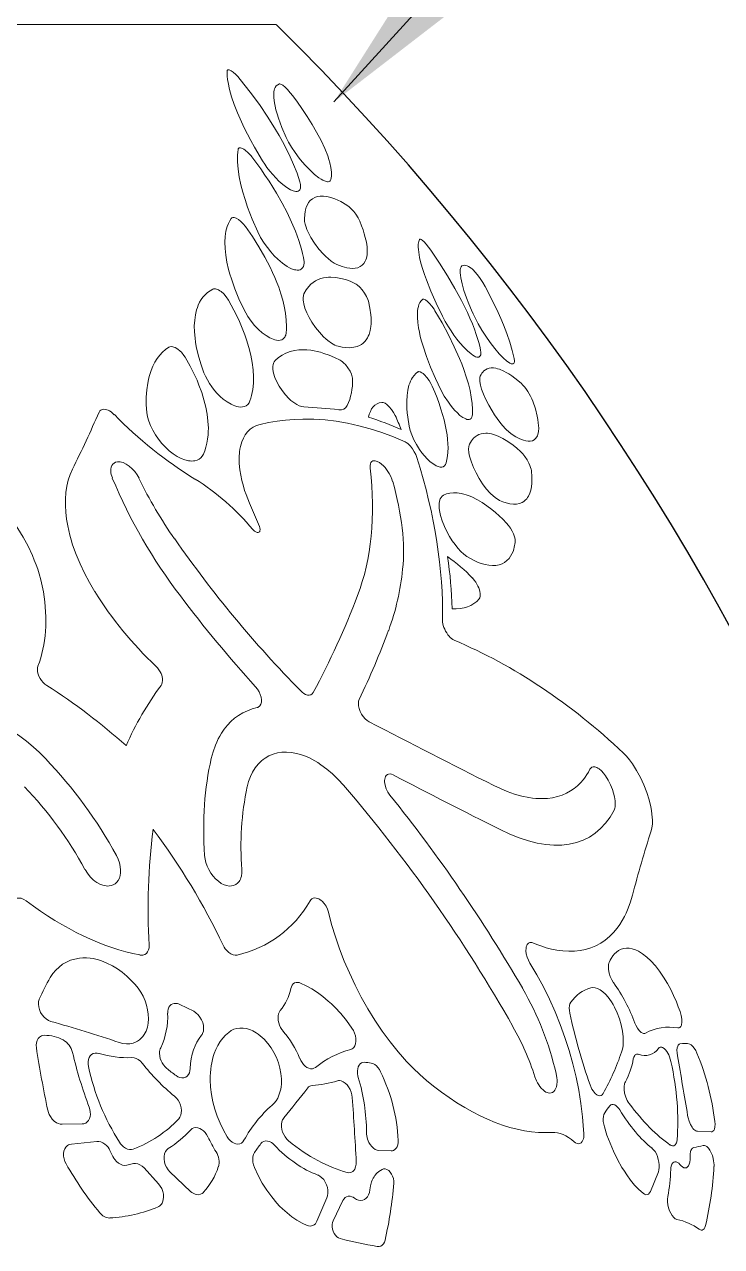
# Model space of a CAD drawing. Extents: x 0 to 297, y 0 to 420.
# Drawn here: x 129.32 to 138.91, y 287.11 to 303.92 of the extents above; entities that cross this region are included whole.
import ezdxf

# ---------------------------------------------------------------- set-up
doc = ezdxf.new("R2010")
doc.units = 0

msp = doc.modelspace()

# ---------------------------------------------------------------- linework, layer by layer
at = {"color": 7, "lineweight": 13}
msp.add_line((129.829, 303.923), (84.531, 303.923), dxfattribs=at)
at = {"color": 7, "lineweight": 13, "ltscale": 0.073834}
msp.add_line((132.782, 303.923), (129.829, 303.923), dxfattribs=at)
at = {"color": 7, "lineweight": 13, "ltscale": 0.008673}
msp.add_line((132.554, 297.016), (132.418, 297.335), dxfattribs=at)
at = {"color": 7, "lineweight": 13, "ltscale": 0.005347}
msp.add_line((131.459, 290.438), (131.65, 290.343), dxfattribs=at)
at = {"color": 7, "lineweight": 13, "ltscale": 0.006846}
msp.add_line((130.116, 288.794), (129.842, 288.789), dxfattribs=at)
at = {"color": 7, "lineweight": 13, "ltscale": 0.004742}
msp.add_line((138.766, 288.684), (138.576, 288.692), dxfattribs=at)
at = {"color": 7, "lineweight": 13, "ltscale": 0.008857}
msp.add_line((129.968, 288.516), (130.32, 288.552), dxfattribs=at)
at = {"color": 7, "lineweight": 13, "ltscale": 0.002272}
msp.add_line((130.499, 288.429), (130.539, 288.347), dxfattribs=at)
at = {"color": 7, "lineweight": 13, "ltscale": 0.004229}
msp.add_line((134.367, 288.423), (134.198, 288.427), dxfattribs=at)
at = {"color": 7, "lineweight": 13, "ltscale": 0.002375}
msp.add_line((130.729, 288.226), (130.822, 288.247), dxfattribs=at)
at = {"color": 7, "lineweight": 13, "ltscale": 0.007396}
msp.add_line((130.968, 288.188), (131.167, 287.969), dxfattribs=at)
at = {"color": 7, "lineweight": 13, "ltscale": 0.009776}
msp.add_line((131.607, 287.866), (131.324, 288.136), dxfattribs=at)
at = {"color": 7, "lineweight": 13, "ltscale": 0.001285}
msp.add_line((134.198, 288.138), (134.241, 288.166), dxfattribs=at)
at = {"color": 7, "lineweight": 13, "ltscale": 0.007247}
msp.add_line((138.04, 288.134), (137.931, 287.865), dxfattribs=at)
at = {"color": 7, "lineweight": 13, "ltscale": 0.008682}
msp.add_line((133.481, 287.775), (133.344, 287.456), dxfattribs=at)
at = {"color": 7, "lineweight": 13, "ltscale": 0.007704}
msp.add_line((133.566, 287.461), (133.701, 287.738), dxfattribs=at)
at = {"color": 7, "lineweight": 13}
for points in [[(133.579, 302.856), (152.861, 324.018), (224.613, 324.018)], [(132.598, 302.044), (132.488, 302.232), (132.437, 302.324), (132.39, 302.415), (132.346, 302.501), (132.307, 302.584), (132.254, 302.706), (132.208, 302.821), (132.172, 302.928), (132.143, 303.027), (132.123, 303.122), (132.116, 303.167), (132.112, 303.209), (132.11, 303.246), (132.111, 303.281)], [(132.111, 303.281), (132.112, 303.287), (132.114, 303.292), (132.118, 303.296), (132.124, 303.298), (132.14, 303.296), (132.165, 303.285), (132.195, 303.264), (132.229, 303.235), (132.256, 303.208), (132.291, 303.167)], [(132.291, 303.167), (132.427, 302.993), (132.554, 302.82), (132.671, 302.648), (132.777, 302.479), (132.826, 302.395), (132.872, 302.313), (132.928, 302.205), (132.979, 302.099), (133.024, 301.996), (133.071, 301.875), (133.108, 301.759)], [(132.922, 302.369), (132.863, 302.506), (132.817, 302.632), (132.797, 302.693), (132.781, 302.75), (132.769, 302.799), (132.76, 302.846), (132.751, 302.911), (132.75, 302.969), (132.752, 302.994), (132.757, 303.017), (132.763, 303.038), (132.771, 303.056), (132.786, 303.078), (132.806, 303.094), (132.83, 303.105)], [(132.83, 303.105), (132.836, 303.105), (132.843, 303.103), (132.858, 303.096), (132.875, 303.085), (132.906, 303.059), (132.94, 303.026), (132.979, 302.983), (133.013, 302.939)], [(133.013, 302.939), (133.077, 302.853), (133.137, 302.767), (133.211, 302.655), (133.28, 302.545), (133.341, 302.439), (133.402, 302.325), (133.453, 302.216), (133.493, 302.114), (133.509, 302.066), (133.523, 302.02), (133.538, 301.953), (133.545, 301.891), (133.546, 301.861), (133.545, 301.834), (133.541, 301.81), (133.536, 301.788)], [(133.536, 301.788), (133.533, 301.778), (133.527, 301.77), (133.52, 301.764), (133.512, 301.76), (133.501, 301.758), (133.489, 301.758), (133.461, 301.764), (133.427, 301.779), (133.401, 301.794), (133.373, 301.812), (133.313, 301.859), (133.25, 301.917), (133.187, 301.983), (133.143, 302.033), (133.101, 302.084), (133.045, 302.16), (132.996, 302.233), (132.955, 302.303), (132.922, 302.369)], [(132.531, 301.069), (132.456, 301.242), (132.422, 301.326), (132.392, 301.408), (132.356, 301.515), (132.325, 301.617), (132.299, 301.716), (132.276, 301.828), (132.26, 301.933), (132.252, 302.031), (132.251, 302.078), (132.252, 302.123), (132.255, 302.164), (132.26, 302.202)], [(132.26, 302.202), (132.262, 302.21), (132.265, 302.216), (132.27, 302.221), (132.277, 302.224), (132.285, 302.225), (132.295, 302.225), (132.307, 302.222), (132.321, 302.216), (132.34, 302.205), (132.36, 302.191), (132.401, 302.155), (132.44, 302.113), (132.449, 302.101)], [(132.449, 302.101), (132.572, 301.934), (132.63, 301.85), (132.686, 301.766), (132.739, 301.682), (132.79, 301.599), (132.866, 301.465), (132.935, 301.333), (132.996, 301.203), (133.05, 301.076), (133.096, 300.952), (133.133, 300.83), (133.148, 300.771), (133.161, 300.714)], [(133.108, 301.759), (133.117, 301.719), (133.119, 301.685), (133.117, 301.67), (133.114, 301.657), (133.108, 301.646), (133.101, 301.637), (133.088, 301.629), (133.072, 301.625), (133.053, 301.624), (133.037, 301.627), (133.019, 301.632), (132.98, 301.649), (132.93, 301.679), (132.877, 301.719), (132.822, 301.767), (132.779, 301.81), (132.737, 301.856), (132.696, 301.905), (132.658, 301.955), (132.627, 302), (132.598, 302.044)], [(133.172, 301.244), (133.177, 301.312), (133.182, 301.344), (133.188, 301.373), (133.199, 301.409), (133.213, 301.442), (133.23, 301.471), (133.254, 301.501), (133.282, 301.525), (133.314, 301.543), (133.35, 301.556), (133.39, 301.562), (133.435, 301.562), (133.483, 301.555), (133.536, 301.542), (133.592, 301.522), (133.631, 301.505), (133.672, 301.485), (133.758, 301.436)], [(133.758, 301.436), (133.786, 301.415), (133.817, 301.386), (133.85, 301.35), (133.88, 301.31), (133.912, 301.26), (133.935, 301.214)], [(132.339, 300.003), (132.273, 300.145), (132.216, 300.285), (132.169, 300.421), (132.148, 300.487), (132.131, 300.552), (132.108, 300.653), (132.092, 300.749), (132.082, 300.84), (132.079, 300.926), (132.084, 301.006), (132.094, 301.078), (132.102, 301.111), (132.112, 301.143), (132.127, 301.183), (132.145, 301.219), (132.165, 301.252)], [(132.165, 301.252), (132.176, 301.261), (132.19, 301.266), (132.208, 301.265), (132.236, 301.255), (132.267, 301.237), (132.298, 301.212), (132.332, 301.179), (132.362, 301.141)], [(133.619, 300.62), (133.581, 300.639), (133.54, 300.667), (133.498, 300.701), (133.466, 300.73), (133.434, 300.762), (133.372, 300.832), (133.313, 300.911), (133.261, 300.992), (133.223, 301.064), (133.207, 301.099), (133.195, 301.132), (133.182, 301.174), (133.174, 301.211), (133.172, 301.244)], [(133.935, 301.214), (133.959, 301.153), (133.979, 301.095), (133.996, 301.042), (134.01, 300.992), (134.025, 300.925), (134.034, 300.862), (134.037, 300.804), (134.034, 300.752), (134.025, 300.705), (134.018, 300.684), (134.01, 300.664), (133.991, 300.634), (133.968, 300.609), (133.94, 300.59), (133.908, 300.576), (133.87, 300.568), (133.836, 300.566), (133.799, 300.568), (133.758, 300.574), (133.726, 300.582), (133.693, 300.592), (133.619, 300.62)], [(132.362, 301.141), (132.459, 301.003), (132.548, 300.863), (132.629, 300.722), (132.702, 300.582), (132.736, 300.511), (132.767, 300.44), (132.794, 300.373), (132.819, 300.307), (132.849, 300.218), (132.875, 300.13), (132.895, 300.045), (132.913, 299.948), (132.923, 299.854), (132.926, 299.765), (132.925, 299.723), (132.921, 299.681)], [(133.161, 300.714), (133.166, 300.686), (133.168, 300.66), (133.168, 300.638), (133.165, 300.617), (133.158, 300.593), (133.146, 300.572), (133.13, 300.557), (133.114, 300.548), (133.095, 300.543), (133.074, 300.542), (133.056, 300.544), (133.038, 300.547), (132.997, 300.561), (132.967, 300.575), (132.936, 300.592), (132.905, 300.613), (132.873, 300.636), (132.808, 300.691), (132.758, 300.741), (132.709, 300.795), (132.663, 300.853), (132.62, 300.912), (132.571, 300.992), (132.531, 301.069)], [(135.07, 299.909), (134.985, 300.086), (134.911, 300.254), (134.85, 300.41), (134.823, 300.483), (134.801, 300.552), (134.775, 300.638), (134.756, 300.717), (134.744, 300.788), (134.74, 300.825), (134.738, 300.86), (134.739, 300.901), (134.745, 300.936), (134.755, 300.964)], [(134.755, 300.964), (134.76, 300.968), (134.767, 300.968), (134.778, 300.963), (134.791, 300.954), (134.818, 300.931), (134.847, 300.899), (134.88, 300.859), (134.911, 300.818)], [(134.911, 300.818), (135.03, 300.64), (135.14, 300.464), (135.242, 300.291), (135.333, 300.122), (135.413, 299.96), (135.449, 299.88), (135.482, 299.803), (135.511, 299.729), (135.536, 299.657), (135.57, 299.548), (135.583, 299.496), (135.594, 299.446)], [(135.468, 299.992), (135.433, 300.08), (135.401, 300.163), (135.367, 300.264), (135.34, 300.355), (135.322, 300.434), (135.317, 300.471), (135.314, 300.504), (135.314, 300.529), (135.316, 300.551), (135.32, 300.571), (135.328, 300.587), (135.339, 300.6), (135.354, 300.607), (135.371, 300.609), (135.393, 300.606), (135.409, 300.601), (135.427, 300.593), (135.467, 300.57)], [(135.467, 300.57), (135.481, 300.559), (135.498, 300.541), (135.518, 300.519), (135.553, 300.476), (135.588, 300.429), (135.628, 300.371), (135.658, 300.319)], [(133.167, 300.215), (133.197, 300.269), (133.214, 300.293), (133.232, 300.316), (133.261, 300.347), (133.292, 300.373), (133.327, 300.396), (133.364, 300.415), (133.399, 300.428), (133.436, 300.437), (133.475, 300.443), (133.506, 300.446), (133.538, 300.446), (133.604, 300.441), (133.673, 300.428), (133.736, 300.411), (133.801, 300.388), (133.868, 300.359)], [(133.868, 300.359), (133.884, 300.35), (133.9, 300.339), (133.934, 300.309), (133.969, 300.269), (134.001, 300.225), (134.027, 300.181), (134.045, 300.139), (134.052, 300.115)], [(131.791, 299.131), (131.748, 299.255), (131.713, 299.376), (131.686, 299.493), (131.676, 299.551), (131.669, 299.607), (131.661, 299.693), (131.659, 299.776), (131.664, 299.854), (131.674, 299.928), (131.69, 299.996), (131.701, 300.029), (131.713, 300.06), (131.732, 300.1), (131.753, 300.136), (131.777, 300.169), (131.807, 300.203), (131.84, 300.233), (131.876, 300.258), (131.915, 300.28)], [(131.915, 300.28), (131.924, 300.283), (131.934, 300.284), (131.948, 300.284), (131.962, 300.281), (131.991, 300.269), (132.009, 300.259), (132.028, 300.246), (132.064, 300.214), (132.099, 300.174), (132.128, 300.13)], [(133.637, 299.494), (133.616, 299.501), (133.593, 299.51), (133.546, 299.537), (133.497, 299.572), (133.466, 299.597), (133.436, 299.625), (133.378, 299.687), (133.323, 299.754), (133.274, 299.826), (133.236, 299.891), (133.205, 299.955), (133.18, 300.017), (133.164, 300.077), (133.158, 300.105), (133.155, 300.131), (133.155, 300.163), (133.159, 300.191), (133.167, 300.215)], [(135.658, 300.319), (135.752, 300.137), (135.836, 299.961), (135.874, 299.875), (135.909, 299.791), (135.956, 299.668), (135.997, 299.549), (136.03, 299.435), (136.056, 299.327)], [(132.128, 300.13), (132.203, 299.993), (132.269, 299.856), (132.327, 299.719), (132.353, 299.651), (132.376, 299.584), (132.409, 299.477), (132.435, 299.373), (132.454, 299.271), (132.467, 299.172), (132.473, 299.076), (132.471, 298.985), (132.463, 298.899), (132.456, 298.857), (132.447, 298.817), (132.437, 298.779), (132.424, 298.742)], [(134.052, 300.115), (134.073, 300.02), (134.086, 299.929), (134.089, 299.885), (134.09, 299.842), (134.089, 299.804), (134.086, 299.767), (134.076, 299.71), (134.061, 299.658), (134.051, 299.634), (134.04, 299.612), (134.022, 299.585), (134.002, 299.56), (133.98, 299.539), (133.956, 299.52), (133.929, 299.505), (133.899, 299.493), (133.876, 299.486), (133.851, 299.48), (133.798, 299.475), (133.74, 299.476), (133.69, 299.483), (133.637, 299.494)], [(135.05, 298.893), (134.974, 299.051), (134.908, 299.205), (134.851, 299.353), (134.804, 299.494), (134.784, 299.563), (134.766, 299.63), (134.753, 299.69), (134.742, 299.747), (134.732, 299.821), (134.726, 299.889), (134.727, 299.951), (134.729, 299.984), (134.734, 300.015), (134.74, 300.042), (134.748, 300.067), (134.762, 300.096), (134.779, 300.121), (134.799, 300.141)], [(134.799, 300.141), (134.806, 300.144), (134.814, 300.144), (134.825, 300.14), (134.837, 300.134), (134.865, 300.112), (134.895, 300.082), (134.926, 300.044), (134.956, 300.003), (134.968, 299.983)], [(132.921, 299.681), (132.915, 299.649), (132.909, 299.634), (132.902, 299.621), (132.891, 299.606), (132.877, 299.594), (132.861, 299.585), (132.839, 299.578), (132.815, 299.576), (132.788, 299.578), (132.767, 299.583), (132.745, 299.59), (132.698, 299.61), (132.646, 299.641), (132.593, 299.68), (132.541, 299.727), (132.488, 299.782), (132.439, 299.842), (132.395, 299.905), (132.365, 299.954), (132.339, 300.003)], [(134.968, 299.983), (135.066, 299.816), (135.154, 299.651), (135.234, 299.488), (135.305, 299.328), (135.336, 299.251), (135.365, 299.174), (135.398, 299.075), (135.427, 298.979), (135.45, 298.886), (135.467, 298.795), (135.479, 298.708), (135.484, 298.627), (135.482, 298.552)], [(135.594, 299.446), (135.599, 299.408), (135.599, 299.392), (135.597, 299.378), (135.591, 299.363), (135.582, 299.352), (135.57, 299.346), (135.557, 299.344), (135.542, 299.346), (135.527, 299.351), (135.51, 299.359), (135.488, 299.372), (135.464, 299.389), (135.415, 299.431), (135.363, 299.482), (135.311, 299.542), (135.269, 299.594), (135.229, 299.648), (135.19, 299.705), (135.153, 299.762), (135.109, 299.837), (135.07, 299.909)], [(136.056, 299.327), (136.06, 299.294), (136.06, 299.28), (136.057, 299.269), (136.051, 299.258), (136.042, 299.252), (136.029, 299.251), (136.014, 299.254), (135.998, 299.262), (135.977, 299.274), (135.955, 299.291), (135.906, 299.335), (135.852, 299.392), (135.79, 299.465), (135.727, 299.548), (135.668, 299.632), (135.613, 299.718), (135.562, 299.804), (135.519, 299.884), (135.491, 299.94), (135.468, 299.992)], [(131.007, 298.582), (130.999, 298.69), (130.998, 298.795), (131.005, 298.895), (131.018, 298.989), (131.027, 299.035), (131.038, 299.079), (131.051, 299.121), (131.065, 299.162), (131.09, 299.22), (131.118, 299.275), (131.15, 299.325), (131.186, 299.372), (131.223, 299.412), (131.264, 299.448), (131.307, 299.48)], [(131.307, 299.48), (131.323, 299.487), (131.342, 299.49), (131.363, 299.487), (131.379, 299.483), (131.396, 299.476), (131.43, 299.456), (131.463, 299.429), (131.482, 299.411), (131.517, 299.369), (131.531, 299.346)], [(131.531, 299.346), (131.603, 299.219), (131.667, 299.09), (131.696, 299.026), (131.722, 298.961), (131.76, 298.859), (131.791, 298.757), (131.817, 298.657), (131.835, 298.558), (131.847, 298.462), (131.852, 298.367), (131.851, 298.32), (131.849, 298.274), (131.842, 298.215), (131.832, 298.159), (131.819, 298.104), (131.803, 298.057), (131.785, 298.012)], [(132.77, 299.299), (132.816, 299.339), (132.865, 299.372), (132.918, 299.399), (132.975, 299.421), (133.035, 299.436), (133.098, 299.444), (133.151, 299.447), (133.206, 299.445), (133.262, 299.439), (133.305, 299.432), (133.348, 299.423), (133.394, 299.411), (133.44, 299.397), (133.513, 299.371), (133.588, 299.339), (133.663, 299.302)], [(133.166, 298.661), (133.135, 298.666), (133.101, 298.677), (133.067, 298.694), (133.041, 298.71), (133.015, 298.728), (132.987, 298.75), (132.96, 298.775), (132.911, 298.826), (132.866, 298.884), (132.826, 298.944), (132.793, 299.004), (132.766, 299.065), (132.748, 299.123), (132.739, 299.174), (132.738, 299.199), (132.739, 299.221), (132.741, 299.241), (132.746, 299.26), (132.756, 299.282), (132.77, 299.299)], [(133.663, 299.302), (133.68, 299.292), (133.697, 299.28), (133.717, 299.262), (133.737, 299.242), (133.772, 299.198), (133.801, 299.15), (133.82, 299.11), (133.831, 299.072), (133.834, 299.055), (133.835, 299.039)], [(135.591, 299.083), (135.602, 299.104), (135.614, 299.123), (135.627, 299.14), (135.641, 299.155), (135.663, 299.171), (135.686, 299.184), (135.712, 299.192), (135.74, 299.197), (135.771, 299.197), (135.803, 299.192), (135.829, 299.186), (135.856, 299.178), (135.914, 299.153), (135.949, 299.134), (135.985, 299.113), (136.026, 299.086), (136.068, 299.055), (136.152, 298.987)], [(132.424, 298.742), (132.412, 298.715), (132.395, 298.693), (132.374, 298.676), (132.349, 298.665), (132.323, 298.659), (132.295, 298.657), (132.265, 298.66), (132.242, 298.665), (132.217, 298.673), (132.191, 298.683), (132.164, 298.696), (132.109, 298.728), (132.055, 298.768), (132.014, 298.805), (131.974, 298.844), (131.936, 298.888), (131.9, 298.935), (131.867, 298.983), (131.838, 299.032), (131.812, 299.082), (131.791, 299.131)], [(134.613, 298.395), (134.594, 298.518), (134.587, 298.579), (134.582, 298.637), (134.58, 298.69), (134.58, 298.74), (134.585, 298.819), (134.595, 298.892), (134.61, 298.957), (134.621, 298.988), (134.633, 299.016), (134.645, 299.041), (134.659, 299.065), (134.682, 299.094), (134.706, 299.12), (134.734, 299.141)], [(134.734, 299.141), (134.74, 299.144), (134.748, 299.145), (134.766, 299.141), (134.787, 299.13), (134.804, 299.118), (134.822, 299.102), (134.857, 299.064), (134.886, 299.025), (134.911, 298.984), (134.931, 298.944)], [(136.031, 298.28), (135.989, 298.312), (135.943, 298.355), (135.897, 298.406), (135.86, 298.452), (135.824, 298.5), (135.788, 298.552), (135.754, 298.604), (135.709, 298.682), (135.669, 298.76), (135.636, 298.834), (135.61, 298.904), (135.594, 298.96), (135.585, 299.01), (135.583, 299.034), (135.584, 299.055), (135.586, 299.07), (135.591, 299.083)], [(135.482, 298.552), (135.48, 298.535), (135.476, 298.521), (135.471, 298.51), (135.464, 298.502), (135.452, 298.492), (135.438, 298.487), (135.42, 298.487), (135.407, 298.489), (135.392, 298.494), (135.373, 298.503), (135.352, 298.515), (135.312, 298.543), (135.271, 298.581), (135.242, 298.61), (135.213, 298.643), (135.182, 298.682), (135.152, 298.723), (135.096, 298.807), (135.05, 298.893)], [(134.236, 298.722), (134.246, 298.722), (134.257, 298.72), (134.281, 298.71), (134.307, 298.693), (134.34, 298.663), (134.371, 298.626), (134.399, 298.584), (134.422, 298.541)], [(136.313, 298.739), (136.348, 298.633), (136.373, 298.534), (136.382, 298.487), (136.389, 298.443), (136.393, 298.403), (136.394, 298.366), (136.391, 298.32), (136.382, 298.28), (136.376, 298.263), (136.369, 298.247), (136.352, 298.224), (136.332, 298.206), (136.307, 298.194), (136.279, 298.188), (136.25, 298.187), (136.218, 298.192), (136.184, 298.201), (136.156, 298.212), (136.126, 298.225), (136.08, 298.249), (136.031, 298.28)], [(130.35, 298.588), (130.36, 298.604), (130.374, 298.616), (130.391, 298.624), (130.411, 298.627), (130.433, 298.626), (130.457, 298.62), (130.475, 298.613), (130.493, 298.604), (130.514, 298.591), (130.533, 298.576), (130.559, 298.553)], [(131.785, 298.012), (131.769, 297.984), (131.749, 297.961), (131.725, 297.942), (131.698, 297.928), (131.668, 297.919), (131.647, 297.916), (131.626, 297.915), (131.602, 297.916), (131.578, 297.919), (131.528, 297.931), (131.477, 297.951), (131.423, 297.979), (131.369, 298.014), (131.315, 298.056), (131.263, 298.104), (131.212, 298.158), (131.166, 298.215), (131.124, 298.276), (131.087, 298.339), (131.056, 298.403), (131.032, 298.466), (131.016, 298.525), (131.007, 298.582)], [(132.418, 297.335), (132.371, 297.453), (132.351, 297.511), (132.333, 297.569), (132.313, 297.646), (132.297, 297.722), (132.285, 297.795), (132.276, 297.881), (132.275, 297.963), (132.28, 298.04), (132.285, 298.078), (132.293, 298.115), (132.301, 298.147), (132.311, 298.178), (132.333, 298.231), (132.36, 298.277), (132.392, 298.319), (132.429, 298.354), (132.47, 298.382), (132.516, 298.405), (132.565, 298.42)], [(132.565, 298.42), (132.68, 298.445), (132.796, 298.465), (132.914, 298.479), (133.032, 298.489), (133.152, 298.493), (133.227, 298.493), (133.303, 298.491), (133.379, 298.487), (133.456, 298.48), (133.61, 298.462), (133.765, 298.436), (133.922, 298.401), (134.079, 298.358), (134.238, 298.307), (134.397, 298.247), (134.556, 298.18)], [(135.122, 297.889), (135.113, 297.866), (135.1, 297.848), (135.082, 297.837), (135.061, 297.831), (135.038, 297.832), (135.013, 297.838), (134.986, 297.849), (134.964, 297.861), (134.942, 297.875), (134.897, 297.911), (134.861, 297.946), (134.825, 297.985), (134.789, 298.029), (134.756, 298.076), (134.714, 298.142), (134.678, 298.209), (134.649, 298.275), (134.627, 298.337), (134.613, 298.395)], [(134.556, 298.18), (134.574, 298.17), (134.594, 298.156), (134.613, 298.139), (134.632, 298.119), (134.66, 298.083), (134.684, 298.044), (134.704, 298.005), (134.719, 297.966)], [(135.443, 298.147), (135.456, 298.171), (135.47, 298.193), (135.484, 298.212), (135.499, 298.229), (135.522, 298.25), (135.547, 298.267), (135.573, 298.28), (135.602, 298.29), (135.633, 298.296), (135.666, 298.298), (135.691, 298.297), (135.717, 298.293), (135.745, 298.288), (135.775, 298.28), (135.837, 298.257), (135.902, 298.224), (135.971, 298.183), (136.042, 298.133), (136.093, 298.092), (136.145, 298.048)], [(135.857, 297.374), (135.837, 297.384), (135.816, 297.398), (135.772, 297.432), (135.727, 297.474), (135.674, 297.535), (135.623, 297.603), (135.576, 297.676), (135.534, 297.751), (135.498, 297.826), (135.469, 297.9), (135.447, 297.969), (135.44, 298.002), (135.435, 298.033), (135.431, 298.077), (135.434, 298.116), (135.438, 298.132), (135.443, 298.147)], [(136.145, 298.048), (136.175, 298.016), (136.205, 297.977), (136.234, 297.932), (136.259, 297.886), (136.272, 297.855), (136.283, 297.825), (136.289, 297.803), (136.293, 297.783)], [(130.532, 297.682), (130.517, 297.729), (130.512, 297.752), (130.51, 297.775), (130.51, 297.804), (130.514, 297.83), (130.523, 297.853), (130.537, 297.873), (130.555, 297.888), (130.577, 297.899), (130.602, 297.904), (130.619, 297.905), (130.638, 297.903), (130.659, 297.899), (130.679, 297.893), (130.72, 297.873), (130.764, 297.845), (130.804, 297.81), (130.841, 297.769), (130.873, 297.725), (130.899, 297.678)], [(134.078, 297.818), (134.076, 297.837), (134.077, 297.855), (134.081, 297.876), (134.088, 297.894), (134.099, 297.907), (134.112, 297.916), (134.128, 297.92), (134.147, 297.919), (134.174, 297.911), (134.204, 297.895), (134.234, 297.872), (134.258, 297.85), (134.281, 297.825), (134.311, 297.787), (134.338, 297.746), (134.36, 297.703), (134.375, 297.668), (134.386, 297.635)], [(128.436, 297.802), (128.55, 297.72), (128.661, 297.631), (128.768, 297.537), (128.871, 297.437), (128.969, 297.331), (129.062, 297.221), (129.15, 297.106), (129.231, 296.988), (129.305, 296.867), (129.373, 296.743), (129.432, 296.616), (129.459, 296.553), (129.484, 296.489), (129.506, 296.427), (129.526, 296.365), (129.549, 296.282), (129.568, 296.199), (129.584, 296.117)], [(130.291, 296.117), (130.217, 296.243), (130.148, 296.371), (130.087, 296.501), (130.033, 296.631), (129.986, 296.762), (129.966, 296.829), (129.948, 296.895), (129.932, 296.959), (129.919, 297.022), (129.903, 297.117), (129.893, 297.211), (129.887, 297.302), (129.888, 297.392), (129.894, 297.482), (129.907, 297.568), (129.926, 297.651), (129.952, 297.729), (129.983, 297.802)], [(136.293, 297.783), (136.3, 297.693), (136.301, 297.651), (136.299, 297.611), (136.294, 297.56), (136.285, 297.514), (136.273, 297.472), (136.253, 297.431), (136.242, 297.412), (136.229, 297.395), (136.21, 297.376), (136.189, 297.359), (136.166, 297.345), (136.13, 297.331), (136.09, 297.324), (136.046, 297.323), (135.999, 297.328), (135.948, 297.34), (135.903, 297.355), (135.857, 297.374)], [(135.446, 296.577), (135.407, 296.601), (135.367, 296.633), (135.325, 296.672), (135.284, 296.716), (135.244, 296.766), (135.205, 296.819), (135.169, 296.877), (135.135, 296.935), (135.097, 297.014), (135.066, 297.092), (135.043, 297.168), (135.03, 297.234), (135.026, 297.266), (135.024, 297.295), (135.026, 297.332), (135.031, 297.365), (135.04, 297.394), (135.051, 297.415), (135.066, 297.432), (135.085, 297.444)], [(135.085, 297.444), (135.128, 297.462), (135.174, 297.473), (135.223, 297.478), (135.275, 297.477), (135.329, 297.469), (135.364, 297.461), (135.399, 297.45), (135.436, 297.437), (135.474, 297.421), (135.551, 297.383), (135.616, 297.344), (135.683, 297.298), (135.75, 297.247), (135.8, 297.206), (135.849, 297.162), (135.901, 297.114), (135.953, 297.062)], [(132.462, 296.974), (132.485, 296.951), (132.503, 296.94), (132.521, 296.933), (132.53, 296.931), (132.538, 296.932), (132.546, 296.935), (132.553, 296.939), (132.558, 296.945), (132.561, 296.953), (132.564, 296.973), (132.562, 296.994), (132.554, 297.016)], [(135.953, 297.062), (135.981, 297.03), (136.007, 296.992), (136.03, 296.952), (136.048, 296.912), (136.062, 296.874), (136.07, 296.838), (136.072, 296.816), (136.072, 296.796)], [(136.072, 296.796), (136.059, 296.731), (136.051, 296.701), (136.041, 296.672), (136.026, 296.637), (136.007, 296.605), (135.987, 296.576), (135.958, 296.545), (135.926, 296.52), (135.89, 296.501), (135.85, 296.487), (135.807, 296.479), (135.76, 296.477), (135.71, 296.481), (135.658, 296.491), (135.602, 296.507), (135.564, 296.52), (135.526, 296.537), (135.446, 296.577)], [(135.484, 296.306), (135.508, 296.278), (135.53, 296.247), (135.558, 296.195), (135.57, 296.169), (135.579, 296.143), (135.585, 296.118), (135.589, 296.094), (135.591, 296.073), (135.59, 296.054), (135.585, 296.034), (135.576, 296.019)], [(135.07, 295.726), (135.072, 295.698), (135.076, 295.675), (135.082, 295.652), (135.09, 295.626), (135.102, 295.6), (135.115, 295.574), (135.129, 295.549), (135.145, 295.526), (135.162, 295.506), (135.179, 295.488), (135.197, 295.472), (135.215, 295.459), (135.232, 295.45)], [(129.509, 295.093), (129.503, 295.07), (129.501, 295.043), (129.504, 295.014), (129.511, 294.984), (129.523, 294.953), (129.539, 294.924), (129.559, 294.896), (129.581, 294.87), (129.605, 294.847), (129.631, 294.828)], [(131.202, 294.828), (131.212, 294.846), (131.219, 294.869), (131.222, 294.895), (131.22, 294.923), (131.216, 294.945), (131.21, 294.968), (131.201, 294.991), (131.19, 295.013), (131.172, 295.042), (131.152, 295.069), (131.129, 295.093)], [(132.521, 294.522), (132.532, 294.525), (132.543, 294.531), (132.552, 294.538), (132.561, 294.547), (132.573, 294.568), (132.578, 294.582), (132.581, 294.597), (132.582, 294.63), (132.577, 294.667), (132.565, 294.704), (132.549, 294.741), (132.527, 294.777), (132.501, 294.809)], [(133.122, 294.752), (133.142, 294.734), (133.163, 294.718), (133.189, 294.704), (133.216, 294.695), (133.24, 294.694), (133.262, 294.699), (133.28, 294.712), (133.293, 294.73)], [(133.926, 294.635), (133.918, 294.61), (133.915, 294.58), (133.918, 294.545), (133.927, 294.508), (133.941, 294.471), (133.959, 294.434), (133.982, 294.4), (134.008, 294.37), (134.035, 294.345), (134.063, 294.327)], [(128.362, 294.522), (128.418, 294.512), (128.475, 294.5), (128.533, 294.486), (128.592, 294.469), (128.707, 294.431), (128.821, 294.385), (128.933, 294.331), (129.044, 294.27), (129.153, 294.203), (129.26, 294.129), (129.352, 294.059), (129.442, 293.983), (129.529, 293.904), (129.613, 293.82)], [(131.891, 293.82), (131.917, 293.915), (131.949, 294.005), (131.967, 294.049), (131.988, 294.091), (132.009, 294.131), (132.031, 294.169), (132.071, 294.227), (132.114, 294.281), (132.161, 294.331), (132.212, 294.375), (132.266, 294.415), (132.325, 294.45), (132.388, 294.48), (132.453, 294.504), (132.521, 294.522)], [(133.711, 293.454), (133.638, 293.535), (133.561, 293.609), (133.482, 293.677), (133.4, 293.737), (133.358, 293.765), (133.315, 293.791), (133.274, 293.814), (133.232, 293.834), (133.176, 293.858), (133.119, 293.877), (133.063, 293.893), (132.995, 293.905), (132.928, 293.91), (132.863, 293.908), (132.801, 293.899), (132.741, 293.882), (132.684, 293.858), (132.631, 293.827), (132.606, 293.809), (132.582, 293.789), (132.558, 293.767), (132.536, 293.744), (132.496, 293.693), (132.461, 293.635), (132.431, 293.573), (132.406, 293.506), (132.387, 293.434)], [(137.559, 293.897), (137.601, 293.853), (137.643, 293.803), (137.684, 293.748), (137.713, 293.703), (137.741, 293.657), (137.794, 293.559), (137.84, 293.458), (137.88, 293.355), (137.911, 293.255), (137.935, 293.157), (137.945, 293.107), (137.952, 293.058), (137.956, 293.015), (137.958, 292.974), (137.957, 292.92), (137.951, 292.87), (137.941, 292.827)], [(135.779, 293.45), (135.87, 293.407), (135.96, 293.37), (136.062, 293.333), (136.162, 293.305), (136.26, 293.285), (136.308, 293.278), (136.356, 293.273), (136.401, 293.27), (136.445, 293.27), (136.517, 293.273), (136.586, 293.283), (136.652, 293.298), (136.716, 293.318), (136.776, 293.344), (136.832, 293.376), (136.88, 293.409), (136.926, 293.446), (136.968, 293.488), (137.008, 293.533), (137.032, 293.566), (137.056, 293.6), (137.078, 293.636), (137.098, 293.673)], [(137.098, 293.673), (137.11, 293.69), (137.126, 293.702), (137.144, 293.709), (137.165, 293.709), (137.179, 293.705), (137.194, 293.7), (137.209, 293.691), (137.224, 293.681), (137.256, 293.653), (137.286, 293.62), (137.315, 293.582), (137.351, 293.523), (137.383, 293.46), (137.409, 293.395), (137.424, 293.345), (137.436, 293.296), (137.445, 293.238), (137.447, 293.208), (137.447, 293.18), (137.444, 293.157), (137.44, 293.137), (137.43, 293.11)], [(134.391, 293.597), (134.37, 293.605), (134.35, 293.609), (134.331, 293.608), (134.313, 293.601), (134.299, 293.589), (134.287, 293.573), (134.281, 293.557), (134.277, 293.539), (134.275, 293.519), (134.275, 293.499), (134.278, 293.476), (134.282, 293.453), (134.297, 293.406), (134.32, 293.36), (134.348, 293.318)], [(130.589, 292.486), (130.612, 292.437), (130.63, 292.387), (130.641, 292.336), (130.646, 292.286), (130.645, 292.247), (130.639, 292.21), (130.628, 292.176), (130.612, 292.145), (130.593, 292.12), (130.571, 292.099), (130.545, 292.084), (130.517, 292.073), (130.486, 292.068), (130.465, 292.067), (130.445, 292.068), (130.402, 292.077), (130.359, 292.093), (130.317, 292.117), (130.293, 292.133), (130.27, 292.152), (130.226, 292.195), (130.188, 292.243), (130.156, 292.294)], [(132.312, 292.294), (132.312, 292.248), (132.306, 292.204), (132.3, 292.182), (132.292, 292.162), (132.283, 292.145), (132.274, 292.129), (132.253, 292.105), (132.228, 292.086), (132.199, 292.074), (132.169, 292.068), (132.137, 292.067), (132.104, 292.073), (132.071, 292.083), (132.03, 292.104), (131.99, 292.132), (131.952, 292.165), (131.917, 292.203), (131.885, 292.246), (131.858, 292.293), (131.836, 292.34), (131.818, 292.389), (131.806, 292.438), (131.8, 292.486)], [(137.683, 291.942), (137.652, 291.838), (137.616, 291.741), (137.595, 291.694), (137.574, 291.65), (137.542, 291.592), (137.509, 291.538), (137.472, 291.487), (137.422, 291.427), (137.368, 291.373), (137.309, 291.324), (137.247, 291.282), (137.181, 291.246), (137.112, 291.217), (137.039, 291.195), (136.965, 291.18), (136.888, 291.172), (136.808, 291.17), (136.726, 291.175), (136.642, 291.186), (136.57, 291.2), (136.498, 291.219), (136.424, 291.242), (136.368, 291.263), (136.312, 291.285)], [(129.349, 291.863), (129.315, 291.884), (129.297, 291.892), (129.279, 291.898), (129.255, 291.902), (129.231, 291.902), (129.209, 291.898), (129.188, 291.889), (129.17, 291.876), (129.156, 291.86), (129.144, 291.839), (129.136, 291.816), (129.133, 291.791), (129.132, 291.771), (129.134, 291.751), (129.138, 291.729), (129.144, 291.707)], [(133.503, 291.707), (133.489, 291.749), (133.47, 291.789), (133.445, 291.826), (133.417, 291.857), (133.401, 291.87), (133.385, 291.882), (133.37, 291.89), (133.354, 291.897), (133.333, 291.902), (133.313, 291.903), (133.294, 291.899), (133.277, 291.891), (133.263, 291.878), (133.251, 291.863)], [(134.948, 289.312), (134.853, 289.39), (134.759, 289.473), (134.668, 289.561), (134.578, 289.654), (134.521, 289.718), (134.464, 289.784), (134.407, 289.854), (134.351, 289.925), (134.244, 290.071), (134.142, 290.222), (134.045, 290.378), (133.955, 290.539), (133.87, 290.703), (133.791, 290.871), (133.721, 291.035), (133.657, 291.202), (133.599, 291.37), (133.547, 291.538), (133.503, 291.707)], [(136.312, 291.285), (136.3, 291.289), (136.288, 291.291), (136.271, 291.29), (136.256, 291.283), (136.244, 291.273), (136.236, 291.262), (136.23, 291.249), (136.224, 291.232), (136.221, 291.214), (136.219, 291.176), (136.224, 291.133), (136.235, 291.089), (136.252, 291.045), (136.274, 291.004)], [(131.037, 291.252), (131.036, 291.219), (131.029, 291.189), (131.017, 291.162), (131, 291.141), (130.978, 291.126), (130.952, 291.117), (130.932, 291.116), (130.911, 291.118)], [(132.245, 291.118), (132.219, 291.116), (132.191, 291.121), (132.163, 291.133), (132.135, 291.151), (132.109, 291.175), (132.085, 291.203), (132.069, 291.227), (132.056, 291.252)], [(137.363, 291.017), (137.376, 291.046), (137.391, 291.072), (137.413, 291.105), (137.436, 291.133), (137.462, 291.158), (137.493, 291.18), (137.527, 291.197), (137.563, 291.208), (137.6, 291.212), (137.64, 291.211), (137.681, 291.203), (137.723, 291.189), (137.766, 291.169), (137.795, 291.153), (137.823, 291.134), (137.881, 291.089), (137.937, 291.036), (137.998, 290.969), (138.056, 290.894), (138.112, 290.812), (138.165, 290.725), (138.209, 290.643), (138.25, 290.559), (138.288, 290.472), (138.314, 290.406), (138.339, 290.339)], [(129.678, 290.809), (129.713, 290.862), (129.754, 290.91), (129.799, 290.953), (129.848, 290.99), (129.901, 291.021), (129.957, 291.045), (130.016, 291.063), (130.078, 291.074), (130.127, 291.078), (130.177, 291.078), (130.228, 291.073), (130.266, 291.068), (130.304, 291.06), (130.343, 291.05), (130.381, 291.038), (130.457, 291.008), (130.532, 290.97), (130.604, 290.926), (130.668, 290.88), (130.73, 290.829), (130.788, 290.774), (130.844, 290.714)], [(136.274, 291.004), (136.369, 290.844), (136.458, 290.68), (136.542, 290.51), (136.619, 290.337), (136.69, 290.161), (136.755, 289.983), (136.812, 289.803), (136.864, 289.621), (136.908, 289.439), (136.945, 289.256), (136.974, 289.074), (136.997, 288.892), (137.007, 288.774), (137.015, 288.657)], [(137.424, 290.737), (137.399, 290.777), (137.379, 290.822), (137.364, 290.87), (137.355, 290.917), (137.352, 290.955), (137.355, 290.988), (137.358, 291.004), (137.363, 291.017)], [(130.844, 290.714), (130.885, 290.663), (130.922, 290.608), (130.954, 290.55), (130.981, 290.489), (131.002, 290.427), (131.017, 290.364), (131.026, 290.302), (131.028, 290.241), (131.024, 290.181), (131.013, 290.124), (130.995, 290.072), (130.984, 290.048), (130.971, 290.026), (130.952, 289.998), (130.93, 289.973), (130.905, 289.951), (130.879, 289.933), (130.85, 289.918), (130.82, 289.907), (130.797, 289.901), (130.774, 289.898), (130.725, 289.896), (130.676, 289.902), (130.626, 289.915)], [(132.985, 290.657), (132.993, 290.682), (133.004, 290.704), (133.02, 290.721), (133.038, 290.733), (133.06, 290.74), (133.082, 290.741), (133.1, 290.738), (133.118, 290.731)], [(133.118, 290.731), (133.198, 290.694), (133.276, 290.651), (133.353, 290.601), (133.428, 290.545), (133.501, 290.485), (133.545, 290.444), (133.589, 290.402), (133.673, 290.311), (133.752, 290.215), (133.827, 290.111)], [(137.109, 290.665), (137.138, 290.669), (137.169, 290.666), (137.201, 290.657), (137.238, 290.638), (137.275, 290.612), (137.313, 290.577), (137.349, 290.536), (137.372, 290.506), (137.394, 290.474), (137.417, 290.437), (137.438, 290.399), (137.475, 290.321), (137.505, 290.239), (137.529, 290.155), (137.546, 290.072), (137.555, 289.99), (137.557, 289.95), (137.556, 289.911), (137.554, 289.875), (137.549, 289.839), (137.542, 289.809), (137.534, 289.78)], [(129.685, 290.205), (129.652, 290.218), (129.62, 290.238), (129.592, 290.264), (129.566, 290.295), (129.545, 290.329), (129.529, 290.366), (129.519, 290.404), (129.515, 290.442), (129.518, 290.476), (129.527, 290.508)], [(131.293, 290.318), (131.295, 290.347), (131.3, 290.374), (131.31, 290.399), (131.324, 290.419), (131.341, 290.435), (131.362, 290.447), (131.382, 290.452), (131.403, 290.453), (131.426, 290.45), (131.442, 290.445), (131.459, 290.438)], [(136.822, 290.316), (136.816, 290.353), (136.814, 290.388), (136.817, 290.421), (136.824, 290.447), (136.835, 290.469)], [(131.65, 290.343), (131.682, 290.323), (131.711, 290.297), (131.737, 290.264), (131.758, 290.227), (131.774, 290.188), (131.784, 290.148), (131.787, 290.109), (131.786, 290.09), (131.783, 290.071), (131.773, 290.04), (131.765, 290.025), (131.756, 290.013)], [(132.883, 290.066), (132.863, 290.093), (132.845, 290.122), (132.83, 290.153), (132.82, 290.185), (132.813, 290.218), (132.81, 290.251), (132.811, 290.281), (132.817, 290.309), (132.828, 290.334), (132.841, 290.353)], [(138.339, 290.339), (138.354, 290.287), (138.362, 290.236), (138.363, 290.21), (138.362, 290.186), (138.36, 290.168), (138.356, 290.153), (138.347, 290.133), (138.34, 290.125), (138.333, 290.119), (138.325, 290.115), (138.316, 290.114), (138.307, 290.114)], [(132.132, 290.054), (132.166, 290.077), (132.204, 290.096), (132.244, 290.108), (132.286, 290.113), (132.33, 290.112), (132.374, 290.105), (132.42, 290.092), (132.465, 290.073), (132.509, 290.048), (132.538, 290.029), (132.566, 290.008), (132.594, 289.984), (132.62, 289.958), (132.67, 289.902), (132.715, 289.841), (132.754, 289.775), (132.788, 289.706), (132.815, 289.635), (132.836, 289.561), (132.85, 289.488), (132.857, 289.414), (132.857, 289.377), (132.856, 289.34), (132.852, 289.306), (132.847, 289.273), (132.837, 289.23), (132.823, 289.188), (132.805, 289.149), (132.783, 289.113), (132.757, 289.081), (132.728, 289.053)], [(133.827, 290.111), (133.847, 290.077), (133.863, 290.042), (133.874, 290.004), (133.88, 289.968), (133.881, 289.932), (133.876, 289.898), (133.866, 289.87), (133.851, 289.846), (133.842, 289.837), (133.831, 289.829), (133.81, 289.82)], [(137.862, 290.043), (137.854, 290.04), (137.845, 290.038), (137.835, 290.039), (137.825, 290.042), (137.805, 290.052), (137.791, 290.064), (137.777, 290.078), (137.751, 290.113), (137.73, 290.153), (137.718, 290.181)], [(129.487, 289.842), (129.485, 289.877), (129.488, 289.911), (129.497, 289.942), (129.512, 289.968), (129.532, 289.989), (129.556, 290.004), (129.576, 290.01), (129.597, 290.013)], [(132.111, 288.617), (132.06, 288.708), (132.014, 288.802), (131.975, 288.899), (131.942, 288.998), (131.915, 289.098), (131.895, 289.199), (131.883, 289.299), (131.877, 289.399), (131.878, 289.449), (131.88, 289.499), (131.884, 289.545), (131.89, 289.591), (131.898, 289.636), (131.908, 289.68), (131.919, 289.721), (131.932, 289.761), (131.955, 289.819), (131.982, 289.874), (132.014, 289.926), (132.049, 289.973), (132.089, 290.016), (132.132, 290.054)], [(130.202, 289.582), (130.197, 289.615), (130.197, 289.648), (130.202, 289.679), (130.212, 289.706), (130.227, 289.73), (130.246, 289.748), (130.269, 289.761), (130.295, 289.768), (130.322, 289.769), (130.348, 289.763)], [(131.279, 289.558), (131.256, 289.58), (131.235, 289.605), (131.217, 289.633), (131.202, 289.663), (131.191, 289.695), (131.183, 289.727), (131.18, 289.767), (131.182, 289.788), (131.185, 289.808), (131.19, 289.825), (131.197, 289.841)], [(137.695, 289.688), (137.702, 289.714), (137.714, 289.735), (137.721, 289.743), (137.73, 289.749), (137.739, 289.753), (137.748, 289.754), (137.758, 289.754), (137.769, 289.751)], [(138.04, 289.833), (138.05, 289.844), (138.063, 289.85), (138.077, 289.852), (138.087, 289.851), (138.097, 289.847), (138.118, 289.833), (138.139, 289.812), (138.154, 289.792), (138.168, 289.769), (138.182, 289.744), (138.193, 289.717), (138.204, 289.685), (138.212, 289.652)], [(138.301, 289.731), (138.296, 289.77), (138.295, 289.807), (138.299, 289.84), (138.307, 289.865), (138.313, 289.876), (138.321, 289.885), (138.328, 289.89), (138.336, 289.893)], [(138.473, 289.89), (138.483, 289.886), (138.493, 289.88), (138.514, 289.861), (138.533, 289.837), (138.553, 289.805), (138.57, 289.769)], [(130.8, 289.706), (130.83, 289.704), (130.86, 289.695), (130.889, 289.679), (130.918, 289.656), (130.943, 289.629)], [(133.324, 289.571), (133.304, 289.559), (133.282, 289.553), (133.258, 289.553), (133.233, 289.56), (133.208, 289.572), (133.184, 289.589), (133.161, 289.611), (133.14, 289.638), (133.123, 289.666), (133.108, 289.698)], [(133.914, 289.432), (133.908, 289.456), (133.904, 289.481), (133.902, 289.504), (133.902, 289.526), (133.905, 289.554), (133.913, 289.58), (133.924, 289.602), (133.938, 289.62), (133.956, 289.633), (133.976, 289.64), (133.996, 289.642)], [(134.091, 289.632), (134.115, 289.624), (134.139, 289.61), (134.162, 289.592), (134.184, 289.569), (134.203, 289.541), (134.22, 289.512)], [(131.603, 289.556), (131.599, 289.525), (131.591, 289.497), (131.578, 289.472), (131.561, 289.452), (131.54, 289.438), (131.515, 289.429), (131.488, 289.428), (131.461, 289.432), (131.434, 289.443), (131.409, 289.459)], [(136.635, 289.487), (136.644, 289.43), (136.646, 289.402), (136.647, 289.374), (136.644, 289.338), (136.637, 289.306), (136.626, 289.277), (136.615, 289.257), (136.601, 289.24), (136.584, 289.228), (136.566, 289.221), (136.546, 289.218), (136.525, 289.22), (136.51, 289.225), (136.493, 289.232), (136.476, 289.243), (136.459, 289.256), (136.428, 289.286), (136.411, 289.308), (136.396, 289.331), (136.38, 289.358), (136.365, 289.386), (136.343, 289.443)], [(133.627, 289.386), (133.64, 289.389), (133.653, 289.39), (133.68, 289.385), (133.707, 289.374), (133.734, 289.355), (133.759, 289.33), (133.781, 289.302), (133.8, 289.268), (133.814, 289.232), (133.825, 289.195), (133.83, 289.158)], [(137.282, 289.213), (137.269, 289.196), (137.253, 289.185), (137.234, 289.181), (137.214, 289.185), (137.192, 289.196), (137.171, 289.213), (137.155, 289.229), (137.141, 289.249), (137.127, 289.271), (137.115, 289.295), (137.101, 289.33)], [(137.638, 289.073), (137.625, 289.093), (137.612, 289.116), (137.591, 289.164), (137.576, 289.215), (137.569, 289.267), (137.568, 289.308), (137.574, 289.344), (137.579, 289.36), (137.586, 289.374)], [(131.386, 289.174), (131.412, 289.149), (131.435, 289.119), (131.453, 289.087), (131.467, 289.052), (131.477, 289.016), (131.481, 288.98), (131.479, 288.946), (131.473, 288.913), (131.46, 288.885), (131.444, 288.863)], [(129.842, 288.789), (129.816, 288.791), (129.79, 288.798), (129.765, 288.81), (129.733, 288.832), (129.704, 288.861), (129.68, 288.894), (129.665, 288.922), (129.653, 288.951), (129.644, 288.981)], [(130.214, 289.024), (130.224, 288.991), (130.229, 288.958), (130.23, 288.925), (130.226, 288.895), (130.218, 288.867), (130.204, 288.842), (130.187, 288.822), (130.165, 288.806), (130.14, 288.797), (130.116, 288.794)], [(137.297, 288.753), (137.288, 288.791), (137.282, 288.828), (137.281, 288.864), (137.284, 288.895), (137.291, 288.923), (137.302, 288.946)], [(137.371, 289.042), (137.385, 289.055), (137.402, 289.062), (137.42, 289.062), (137.44, 289.056), (137.461, 289.042), (137.48, 289.024), (137.495, 289.006), (137.508, 288.986)], [(138.576, 288.692), (138.565, 288.694), (138.553, 288.699), (138.54, 288.708), (138.528, 288.719), (138.515, 288.733), (138.503, 288.75), (138.481, 288.787), (138.463, 288.831), (138.449, 288.878), (138.442, 288.911)], [(131.61, 288.712), (131.629, 288.729), (131.653, 288.74), (131.678, 288.744), (131.705, 288.742), (131.733, 288.733), (131.759, 288.719), (131.785, 288.699), (131.808, 288.675), (131.828, 288.647), (131.845, 288.616)], [(132.954, 288.56), (132.929, 288.585), (132.906, 288.614), (132.888, 288.646), (132.873, 288.681), (132.863, 288.718), (132.858, 288.755), (132.858, 288.789), (132.863, 288.821), (132.873, 288.851), (132.889, 288.875)], [(137.829, 287.84), (137.77, 287.893), (137.713, 287.953), (137.658, 288.02), (137.605, 288.091), (137.572, 288.142), (137.539, 288.194), (137.477, 288.304), (137.421, 288.42), (137.375, 288.529), (137.333, 288.64), (137.297, 288.753)], [(138.817, 288.827), (138.819, 288.789), (138.817, 288.754), (138.81, 288.723), (138.801, 288.705), (138.79, 288.692), (138.776, 288.685), (138.766, 288.684)], [(132.342, 288.569), (132.326, 288.548), (132.307, 288.531), (132.284, 288.521), (132.259, 288.517), (132.232, 288.52), (132.205, 288.529), (132.178, 288.544), (132.153, 288.564), (132.131, 288.589), (132.111, 288.617)], [(134.198, 288.427), (134.172, 288.431), (134.147, 288.442), (134.122, 288.458), (134.098, 288.481), (134.077, 288.509), (134.059, 288.539), (134.041, 288.584), (134.029, 288.631), (134.026, 288.654), (134.025, 288.677)], [(137.015, 288.657), (137.015, 288.633), (137.013, 288.609), (137.009, 288.589), (137.003, 288.571), (136.993, 288.55), (136.979, 288.534), (136.962, 288.524), (136.944, 288.521), (136.923, 288.524), (136.902, 288.534), (136.883, 288.548)], [(138.297, 288.579), (138.292, 288.547), (138.287, 288.532), (138.281, 288.52), (138.274, 288.509), (138.266, 288.501), (138.251, 288.493), (138.234, 288.491), (138.216, 288.497), (138.203, 288.504)], [(129.895, 288.244), (129.879, 288.278), (129.867, 288.314), (129.861, 288.35), (129.86, 288.385), (129.866, 288.419), (129.877, 288.45), (129.893, 288.476), (129.915, 288.496), (129.928, 288.504), (129.941, 288.51), (129.968, 288.516)], [(130.32, 288.552), (130.347, 288.552), (130.374, 288.546), (130.4, 288.534), (130.427, 288.517), (130.451, 288.496), (130.472, 288.472), (130.486, 288.451), (130.499, 288.429)], [(130.819, 288.448), (130.794, 288.442), (130.766, 288.442), (130.739, 288.448), (130.711, 288.461), (130.685, 288.479), (130.661, 288.501), (130.644, 288.52), (130.629, 288.542)], [(131.324, 288.136), (131.298, 288.164), (131.277, 288.198), (131.26, 288.233), (131.249, 288.271), (131.243, 288.309), (131.243, 288.347), (131.25, 288.382), (131.262, 288.413), (131.279, 288.437), (131.29, 288.447), (131.301, 288.456)], [(132.575, 288.523), (132.593, 288.541), (132.615, 288.553), (132.639, 288.559), (132.666, 288.558), (132.693, 288.551), (132.719, 288.537), (132.738, 288.523), (132.756, 288.506)], [(134.462, 288.568), (134.461, 288.536), (134.456, 288.507), (134.447, 288.48), (134.435, 288.458), (134.418, 288.44), (134.399, 288.429), (134.383, 288.424), (134.367, 288.423)], [(137.952, 288.46), (137.974, 288.439), (137.994, 288.412), (138.012, 288.38), (138.027, 288.344), (138.039, 288.306), (138.048, 288.268), (138.052, 288.23), (138.052, 288.193), (138.048, 288.162), (138.04, 288.134)], [(138.477, 288.339), (138.477, 288.378), (138.483, 288.413), (138.488, 288.428), (138.494, 288.442), (138.501, 288.452), (138.509, 288.46), (138.518, 288.466), (138.527, 288.469)], [(138.658, 288.498), (138.673, 288.499), (138.69, 288.494), (138.706, 288.484), (138.728, 288.462), (138.748, 288.433), (138.767, 288.397), (138.782, 288.357), (138.794, 288.316), (138.8, 288.287), (138.804, 288.258), (138.805, 288.233), (138.805, 288.208)], [(130.539, 288.347), (130.553, 288.324), (130.568, 288.302), (130.591, 288.276), (130.617, 288.254), (130.645, 288.238), (130.673, 288.227), (130.702, 288.223), (130.729, 288.226)], [(130.822, 288.247), (130.836, 288.249), (130.851, 288.25), (130.882, 288.244), (130.912, 288.232), (130.941, 288.213), (130.968, 288.188)], [(132.485, 288.194), (132.472, 288.23), (132.464, 288.268), (132.462, 288.305), (132.464, 288.339), (132.473, 288.371), (132.486, 288.399)], [(133.885, 288.274), (133.884, 288.238), (133.877, 288.203), (133.865, 288.173), (133.853, 288.155), (133.838, 288.14), (133.82, 288.129), (133.801, 288.124), (133.781, 288.122), (133.76, 288.126)], [(138.211, 288.167), (138.212, 288.19), (138.216, 288.212), (138.221, 288.228), (138.227, 288.242), (138.237, 288.258), (138.251, 288.269), (138.267, 288.274), (138.284, 288.273), (138.301, 288.265), (138.319, 288.252), (138.336, 288.234)], [(138.336, 288.234), (138.353, 288.216), (138.371, 288.201), (138.39, 288.191), (138.409, 288.188), (138.427, 288.191), (138.442, 288.201), (138.455, 288.217), (138.465, 288.238), (138.473, 288.268), (138.477, 288.302), (138.477, 288.339)], [(133.211, 287.397), (133.14, 287.43), (133.069, 287.47), (133.001, 287.516), (132.935, 287.568), (132.871, 287.625), (132.832, 287.664), (132.795, 287.704), (132.724, 287.789), (132.657, 287.88), (132.594, 287.98), (132.536, 288.085), (132.485, 288.194)], [(133.357, 288.091), (133.386, 288.076), (133.413, 288.054), (133.438, 288.027), (133.459, 287.994), (133.476, 287.957), (133.488, 287.919), (133.495, 287.88), (133.496, 287.842), (133.491, 287.806), (133.481, 287.775)], [(134.072, 287.887), (134.081, 287.943), (134.096, 287.996), (134.106, 288.022), (134.118, 288.046), (134.13, 288.067), (134.143, 288.086), (134.169, 288.115), (134.198, 288.138)], [(134.241, 288.166), (134.251, 288.172), (134.262, 288.175), (134.273, 288.176), (134.285, 288.175), (134.308, 288.168), (134.332, 288.152), (134.353, 288.13), (134.371, 288.104), (134.386, 288.073), (134.396, 288.041), (134.402, 288.008), (134.402, 287.976)], [(131.167, 287.969), (131.191, 287.938), (131.21, 287.903), (131.224, 287.865), (131.233, 287.827), (131.236, 287.789), (131.232, 287.751), (131.222, 287.718), (131.215, 287.703), (131.206, 287.689), (131.185, 287.667), (131.173, 287.659), (131.16, 287.652)], [(131.785, 287.852), (131.766, 287.836), (131.744, 287.825), (131.72, 287.82), (131.695, 287.821), (131.669, 287.827), (131.644, 287.839), (131.625, 287.852), (131.607, 287.866)], [(133.701, 287.738), (133.715, 287.76), (133.733, 287.779), (133.753, 287.792), (133.776, 287.798), (133.801, 287.798), (133.826, 287.792), (133.845, 287.784), (133.863, 287.773)], [(133.863, 287.773), (133.889, 287.756), (133.918, 287.745), (133.947, 287.741), (133.974, 287.744), (134, 287.754), (134.022, 287.77), (134.041, 287.792), (134.056, 287.82), (134.066, 287.852), (134.072, 287.887)], [(137.931, 287.865), (137.92, 287.845), (137.906, 287.829), (137.889, 287.821), (137.869, 287.82), (137.849, 287.827), (137.829, 287.84)], [(138.295, 287.48), (138.284, 287.483), (138.273, 287.489), (138.251, 287.507), (138.229, 287.533), (138.21, 287.565), (138.194, 287.6), (138.181, 287.64), (138.171, 287.681), (138.167, 287.72), (138.166, 287.759), (138.17, 287.794)], [(133.664, 287.216), (133.64, 287.226), (133.618, 287.242), (133.599, 287.263), (133.582, 287.288), (133.568, 287.317), (133.559, 287.347), (133.554, 287.378), (133.553, 287.408), (133.558, 287.437), (133.566, 287.461)], [(138.688, 287.394), (138.68, 287.37), (138.669, 287.351), (138.654, 287.339), (138.641, 287.334), (138.627, 287.334), (138.612, 287.339), (138.601, 287.345)], [(134.281, 287.196), (134.273, 287.168), (134.259, 287.144), (134.242, 287.125), (134.222, 287.113), (134.199, 287.107), (134.175, 287.107)]]:
    msp.add_lwpolyline(points, dxfattribs=at)
at = {"color": 7, "lineweight": 30}
msp.add_arc((107.924, 278.708), 35.408, 0, 45.4079, dxfattribs=at)
at = {"color": 7, "lineweight": 13}
for centre, radius, start, end in [((133.046, 299.011), 0.789, 334.9836, 1.9704), ((135.618, 298.467), 0.746, 21.3769, 44.2077), ((133.666, 298.727), 0.107, 259.5527, 332.5257), ((112.077, 306.644), 19.97, 333.7176, 336.207), ((134.759, 302.659), 5.873, 224.3488, 238.2353), ((132.166, 283.465), 15.229, 84.4227, 86.2366), ((132.867, 294.72), 3.98, 65.7459, 72.6377), ((131.857, 297.359), 2.824, 20.5091, 24.7296), ((137.31, 300.51), 7.345, 202.6495, 217.3027), ((136.235, 300.247), 5.923, 205.7072, 215.0856), ((129.954, 294.908), 3.249, 39.4669, 58.1477), ((144.728, 306.125), 16.25, 214.8309, 224.4184), ((128.839, 295.695), 6.368, 1.6941, 8.1722), ((133.878, 294.791), 2.207, 43.3275, 55.0526), ((131.107, 296.761), 3.432, 339.9712, 354.4133), ((134.734, 298.894), 5.239, 212.0006, 226.5065), ((145.913, 306.956), 18.095, 217.0288, 222.1673), ((122.935, 300.276), 11.75, 331.8351, 339.0015), ((123.571, 299.611), 11.488, 334.3346, 339.4897), ((124.882, 287.459), 8.767, 48.2397, 57.1983), ((134.658, 292.273), 4.298, 143.5297, 156.3356), ((186.907, 395.603), 114.234, 242.44523, 243.41214), ((125.143, 289.524), 6.199, 28.5392, 43.8664), ((117.794, 279.821), 20.958, 29.4711, 40.5823), ((184.539, 389.869), 108.55, 242.48537, 243.3584), ((125.476, 289.751), 5.326, 28.5246, 43.7565), ((136.259, 292.613), 3.959, 168.0226, 184.6152), ((117.629, 279.894), 21.442, 30.1245, 38.762), ((139.927, 291.745), 8.903, 172.8842, 183.171), ((123.495, 287.174), 9.482, 25.469, 36.7453), ((155.199, 287.324), 18.114, 162.316, 165.2313), ((131.742, 289.588), 2.398, 149.3941, 157.4337), ((132.32, 290.783), 0.676, 320.4495, 349.2857), ((132.48, 288.528), 4.263, 13.0006, 29.9273), ((137.244, 290.193), 0.492, 105.9044, 145.969), ((135.439, 289.337), 2.43, 20.3306, 35.1994), ((130.275, 290.273), 1.018, 334.9103, 2.523), ((144.933, 292.079), 8.301, 192.2657, 199.3426), ((124.184, 270.673), 20.292, 71.4903, 74.2725), ((132.724, 288.264), 3.806, 18.0398, 29.3863), ((138.184, 289.458), 0.668, 79.3351, 118.7788), ((129.599, 289.468), 0.545, 61.8949, 90.1642), ((129.725, 289.719), 0.265, 12.6004, 60.4534), ((131.92, 289.227), 1.277, 21.6424, 41.0736), ((144.003, 292.046), 14.682, 188.6303, 192.0465), ((135.742, 291.12), 5.912, 193.1293, 200.7629), ((130.737, 291.006), 1.301, 252.6499, 272.782), ((134.142, 288.576), 1.287, 104.9166, 129.4225), ((134.174, 290.93), 3.551, 331.0806, 341.0985), ((137.857, 289.95), 0.217, 246.1425, 327.1987), ((138.398, 289.658), 0.244, 72.1589, 104.8354), ((135.314, 288.411), 3.527, 6.7789, 22.6535), ((133.424, 291.6), 3.169, 218.4637, 229.9639), ((133.98, 289.068), 0.574, 78.8701, 88.4569), ((136.76, 289.835), 0.946, 330.8325, 351.0545), ((98.214, 282.397), 40.752, 9.1981, 10.3684), ((133.401, 290.289), 3.276, 192.466, 212.2354), ((133.358, 292.132), 3.309, 231.0724, 233.8936), ((131.426, 288.676), 2.6, 0.0242, 16.8865), ((132.054, 288.451), 2.411, 2.7715, 26.0947), ((107.742, 309.296), 32.393, 320.9218, 321.8565), ((133.287, 289.237), 0.0859, 94.6341, 143.1261), ((133.162, 290.945), 1.627, 274.18, 286.6255), ((89.875, 285.994), 44.069, 2.9654, 4.1172), ((133.953, 287.68), 1.84, 131.7528, 151.1111), ((138.247, 288.34), 1.123, 141.2646, 147.32), ((130.245, 289.989), 1.645, 290.4348, 316.7992), ((130.511, 289.719), 1.49, 302.0232, 317.4783), ((133.708, 289.491), 2.058, 205.1393, 211.7006), ((131.743, 288.268), 0.257, 344.9525, 33.3551), ((133.872, 287.505), 1.649, 141.8989, 147.1762), ((138.368, 289.487), 1.03, 278.8783, 286.3398), ((134.062, 290.609), 4.791, 209.5868, 219.3592), ((131.063, 288.508), 0.975, 317.7594, 341.7027), ((135.927, 288.225), 2.284, 349.1389, 358.5405), ((134.318, 288.434), 4.492, 346.6173, 357.1199), ((129.096, 288.394), 5.322, 346.9933, 355.5015), ((130.5, 287.673), 0.174, 215.6165, 268.6791), ((130.382, 289.52), 2.024, 273.2289, 292.6356), ((133.251, 287.484), 0.0963, 245.185, 342.9349), ((138.115, 286.663), 0.837, 54.54, 77.557), ((135.201, 293.165), 6.144, 255.5068, 260.3813)]:
    msp.add_arc(centre, radius, start, end, dxfattribs=at)
for centre, major_axis, ratio, start_param, end_param in [((133.814, 299.333), (1.171, -1.655), 0.385195, 0.304281, 1.076297), ((134.721, 297.766), (0.558, -0.931), 0.412163, 2.972209, 3.566522), ((129.011, 299.257), (5.027, -6.013), 0.562932, 0.570729, 0.9354), ((128.298, 300.5), (5.032, -5.31), 0.547378, 0.257256, 0.627434), ((131.824, 298.553), (2.243, -3.042), 0.500873, 0.501668, 0.929723), ((127.296, 296.668), (1.857, -2.1), 0.663009, 0.337013, 0.812295), ((134.35, 297.741), (1.141, -1.796), 0.424721, 5.973657, 6.407393), ((121.224, 243.974), (-13.008, -51.812), 0.354526, 2.945677, 3.086043), ((135.16, 290.863), (2.224, -4.458), 0.568522, 3.743856, 4.078113), ((134.914, 296.447), (2.183, -3.703), 0.426759, 5.699483, 6.544103), ((130.038, 294.763), (2.269, -3.417), 0.611694, 5.231447, 5.74357), ((130.6, 294.643), (2.147, -3.316), 0.614117, 6.061137, 6.582219), ((132.317, 289.25), (0.398, -0.887), 0.668329, 3.452795, 4.084092), ((137.065, 289.753), (0.697, -2.142), 0.48014, 0.843128, 1.36907), ((135.022, 293.012), (2.012, -4.219), 0.502425, 5.498559, 6.084776), ((137.901, 289.938), (0.535, -1.613), 0.445154, 5.188894, 5.700237), ((137.956, 290.862), (0.915, -2.514), 0.420767, 5.340807, 5.747531), ((136.767, 287.761), (0.243, -0.907), 0.535261, 2.461499, 3.034682), ((133.277, 289.707), (0.682, -1.62), 0.627675, 5.253277, 5.757863), ((133.411, 290.762), (1.155, -2.594), 0.603746, 5.410697, 5.828068)]:
    msp.add_ellipse(centre, major_axis=major_axis, ratio=ratio, start_param=start_param, end_param=end_param, dxfattribs=at)
msp.add_solid([(135.184, 305.391), (133.579, 302.856), (135.954, 304.689)], dxfattribs=at)

doc.saveas('drawing.dxf')
